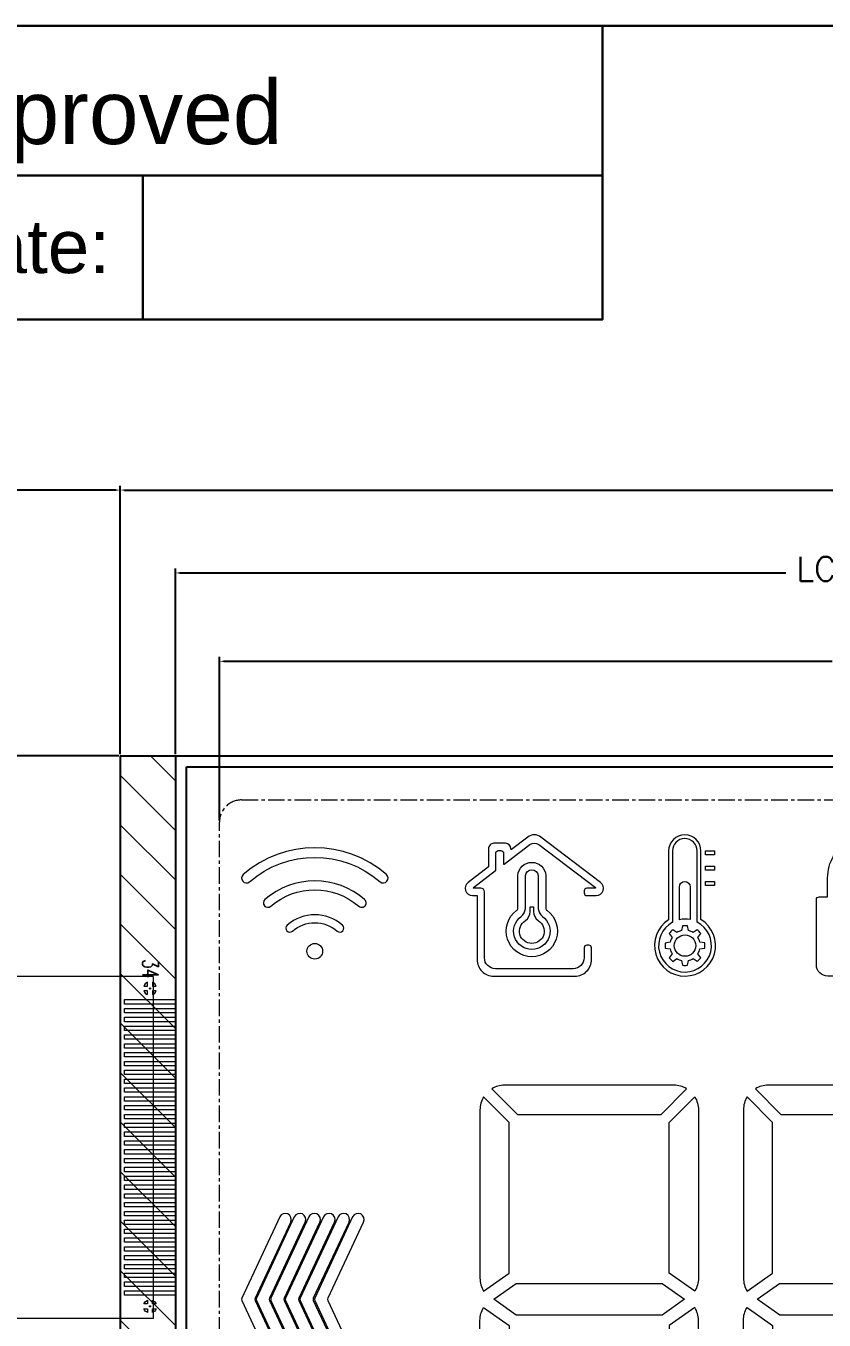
# Model space of a CAD drawing. Header units: millimetres. Extents: x 1946 to 4611, y 2266 to 2855.
# Drawn here: x 2712.8 to 2749, y 2738.3 to 2797 of the extents above; entities that cross this region are included whole.
import ezdxf

# ---------------------------------------------------------------- set-up
doc = ezdxf.new("R2010")
doc.units = ezdxf.units.MM
doc.linetypes.add('CENTER', pattern=[0.6, 0.375, -0.075, 0.075, -0.075])
doc.layers.add('Dim', color=4, linetype='Continuous')
doc.layers.add('DWG', color=7, linetype='Continuous')
for name, color, linetype, lineweight in [('FPC', 30, 'Continuous', 0), ('LCD', 4, 'Continuous', 20), ('silicone', 193, 'Continuous', 20), ('TEXT', 7, 'Continuous', 30)]:
    doc.layers.add(name, color=color, linetype=linetype, lineweight=lineweight)
doc.styles.add('Arial', font='arial.ttf')
doc.styles.get("Standard").update_dxf_attribs({"font": 'txt.shx', "bigfont": 'gbcbig.shx'})
doc.dimstyles.get("Standard").update_dxf_attribs({"dimtxt": 1, "dimasz": 0.18, "dimexe": 0.18, "dimexo": 0.0625, "dimgap": 0.09, "dimtad": 0, "dimtih": 1, "dimtoh": 1, "dimdec": 4, "dimzin": 0, "dimdsep": 46, "dimtxsty": 'Standard', "dimcen": 0.09, "dimadec": 0, "dimazin": 0, "dimtfac": 1, "dimtdec": 4, "dimtofl": 0, "dimtmove": 0, "dimatfit": 3, "dimfxl": 0, "dimtolj": 1, "dimtzin": 0, "dimarcsym": 0})

# ---------------------------------------------------------------- blocks, each defined once
blk = doc.blocks.new('A$C6D9B0F57')
at = {"layer": 'TEXT', "color": 4, "lineweight": 30}
for p, q in [((0.034, 202.378), (89.385, 202.378)), ((65.971, 202.378), (65.971, 195.036))]:
    blk.add_line(p, q, dxfattribs=at)
blk.add_lwpolyline([(297, 0.068), (297, 210), (0.068, 210), (0.068, 0.068)], close=True, dxfattribs=at)
blk.add_lwpolyline([(0.068, 195.036), (89.385, 195.036), (89.385, 210)], dxfattribs=at)
at = {"layer": 'TEXT', "style": 'Arial'}
for s, height, p in [('All Pages Of This Edition Approved ', 3.25548, (2.062, 203.978)), ('Date:', 2.7209, (55.219, 197.402))]:
    blk.add_text(s, height=height, dxfattribs=at).set_placement(p)
blk = doc.blocks.new('*D120')
at = {"layer": 'Defpoints', "color": 0}
for p in [(2717.1, 2763.927), (2672.582, 2753.927), (2687.4, 2753.927)]:
    blk.add_point(p, dxfattribs=at)
at = {"layer": 'Dim', "color": 0, "lineweight": -2}
for p, q in [((2672.582, 2763.927), (2672.582, 2772.452)), ((2672.582, 2772.452), (2672.78, 2772.452)), ((2717.031, 2763.927), (2672.384, 2763.927)), ((2672.582, 2754.125), (2672.582, 2763.729)), ((2687.331, 2753.927), (2672.384, 2753.927))]:
    blk.add_line(p, q, dxfattribs=at)
at = {"layer": 'Dim', "color": 0}
for points in [[(2672.549, 2763.729), (2672.615, 2763.729), (2672.582, 2763.927)], [(2672.549, 2754.125), (2672.615, 2754.125), (2672.582, 2753.927)]]:
    blk.add_solid(points, dxfattribs=at)
at = {"layer": 'Dim', "color": 0, "lineweight": 15, "insert": (2677.829, 2772.452), "char_height": 1.1, "attachment_point": 5}
blk.add_mtext('\\A1;*10.0000±0.5', dxfattribs=at)
blk = doc.blocks.new('*D124')
at = {"layer": 'Defpoints', "color": 0}
for p in [(2787.6, 2768.213), (2721.6, 2760.927), (2787.6, 2760.927)]:
    blk.add_point(p, dxfattribs=at)
at = {"layer": 'Dim', "color": 0, "lineweight": -2}
for p, q in [((2721.6, 2760.996), (2721.6, 2768.411)), ((2721.798, 2768.213), (2749.367, 2768.213)), ((2787.402, 2768.213), (2759.832, 2768.213)), ((2787.6, 2760.996), (2787.6, 2768.411))]:
    blk.add_line(p, q, dxfattribs=at)
at = {"layer": 'Dim', "color": 0}
for points in [[(2721.798, 2768.246), (2721.798, 2768.18), (2721.6, 2768.213)], [(2787.402, 2768.246), (2787.402, 2768.18), (2787.6, 2768.213)]]:
    blk.add_solid(points, dxfattribs=at)
at = {"layer": 'Dim', "color": 0, "lineweight": 15, "insert": (2754.6, 2768.213), "char_height": 1.1, "attachment_point": 5}
blk.add_mtext('\\A1;66.0000(V.A)', dxfattribs=at)
blk = doc.blocks.new('*D125')
at = {"layer": 'Defpoints', "color": 0}
for p in [(2789.6, 2775.973), (2717.1, 2763.927), (2789.6, 2763.927)]:
    blk.add_point(p, dxfattribs=at)
at = {"layer": 'Dim', "color": 0, "lineweight": -2}
for p, q in [((2717.1, 2763.996), (2717.1, 2776.171)), ((2789.6, 2763.996), (2789.6, 2776.171)), ((2717.298, 2775.973), (2753.426, 2775.973)), ((2789.402, 2775.973), (2760.774, 2775.973))]:
    blk.add_line(p, q, dxfattribs=at)
at = {"layer": 'Dim', "color": 0}
for points in [[(2717.298, 2776.006), (2717.298, 2775.94), (2717.1, 2775.973)], [(2789.402, 2776.006), (2789.402, 2775.94), (2789.6, 2775.973)]]:
    blk.add_solid(points, dxfattribs=at)
at = {"layer": 'Dim', "color": 0, "lineweight": 15, "insert": (2757.1, 2775.973), "char_height": 1.1, "attachment_point": 5}
blk.add_mtext('\\A1;*72.5000', dxfattribs=at)
blk = doc.blocks.new('*D130')
at = {"layer": 'Defpoints', "color": 0}
for p in [(2789.6, 2772.218), (2719.6, 2763.927), (2789.6, 2763.927)]:
    blk.add_point(p, dxfattribs=at)
at = {"layer": 'Dim', "color": 0, "lineweight": -2}
for p, q in [((2719.6, 2763.996), (2719.6, 2772.416)), ((2719.798, 2772.218), (2747.259, 2772.218)), ((2789.402, 2772.218), (2761.94, 2772.218)), ((2789.6, 2763.996), (2789.6, 2772.416))]:
    blk.add_line(p, q, dxfattribs=at)
at = {"layer": 'Dim', "color": 0}
for points in [[(2719.798, 2772.251), (2719.798, 2772.185), (2719.6, 2772.218)], [(2789.402, 2772.251), (2789.402, 2772.185), (2789.6, 2772.218)]]:
    blk.add_solid(points, dxfattribs=at)
at = {"layer": 'Dim', "color": 0, "lineweight": 15, "insert": (2754.6, 2772.218), "char_height": 1.1, "attachment_point": 5}
blk.add_mtext('\\A1;LCD/BLD 70.0000', dxfattribs=at)
blk = doc.blocks.new('*D131')
at = {"layer": 'Defpoints', "color": 0}
for p in [(2687.1, 2775.973), (2717.1, 2763.927), (2687.1, 2753.627)]:
    blk.add_point(p, dxfattribs=at)
at = {"layer": 'Dim', "color": 0, "lineweight": -2}
for p, q in [((2687.1, 2753.696), (2687.1, 2776.171)), ((2717.1, 2763.996), (2717.1, 2776.171)), ((2687.298, 2775.973), (2697.417, 2775.973)), ((2716.902, 2775.973), (2706.782, 2775.973))]:
    blk.add_line(p, q, dxfattribs=at)
at = {"layer": 'Dim', "color": 0}
for points in [[(2687.298, 2776.006), (2687.298, 2775.94), (2687.1, 2775.973)], [(2716.902, 2776.006), (2716.902, 2775.94), (2717.1, 2775.973)]]:
    blk.add_solid(points, dxfattribs=at)
at = {"layer": 'Dim', "color": 0, "lineweight": 15, "insert": (2702.1, 2775.973), "char_height": 1.1, "attachment_point": 5}
blk.add_mtext('\\A1;30.0000±0.5', dxfattribs=at)
blk = doc.blocks.new('SPC')
at = {"layer": 'LCD'}
for points in [[(16.342, 52), (16.013, 52, -0.718034), (16.003, 52.03), (17.013, 52.798, 0.234266), (17.019, 52.811), (17.019, 53.589, -0.41484), (17.136, 53.705), (17.256, 53.704, -0.413587), (17.372, 53.588), (17.372, 53.105, 0.620396), (17.399, 53.092), (18.565, 53.979, -0.337132), (18.967, 53.979), (21.532, 52.028, -0.718303), (21.522, 51.998), (21.14, 51.998, 0.414318), (21.024, 51.882), (21.024, 51.783, 0.41411), (21.14, 51.667), (21.571, 51.667, 0.718303), (21.771, 52.262), (19.067, 54.319, 0.337132), (18.465, 54.319), (17.73, 53.76, -0.620396), (17.703, 53.773), (17.703, 53.787, 0.413587), (17.455, 54.035), (16.937, 54.036, 0.41484), (16.688, 53.788), (16.688, 52.968), (15.763, 52.264, 0.718034), (15.963, 51.669), (16.159, 51.668, -0.41411), (16.176, 51.652), (16.176, 48.761, 0.414214), (16.922, 48.015), (20.61, 48.015, 0.414214), (21.356, 48.761), (21.356, 49.299, 0.414214), (21.24, 49.415), (21.14, 49.415, 0.414214), (21.024, 49.299), (21.024, 48.844, -0.414214), (20.527, 48.346), (17.005, 48.346, -0.414214), (16.507, 48.844), (16.507, 51.834, 0.41411)], [(26.319, 53.687, 1), (24.851, 53.687), (24.851, 50.568, 3.486322), (26.319, 50.581)], [(25.026, 53.687), (25.026, 50.454, 4.039611), (26.144, 50.465), (26.144, 53.687, 1)], [(35.99, 52.44), (35.99, 51.608), (36.378, 51.608, -0.414214), (36.499, 51.487), (36.499, 48.528, -0.414214), (35.986, 48.015), (32.06, 48.015, -0.414214), (31.547, 48.528), (31.547, 51.487, -0.414214), (31.668, 51.608), (32.056, 51.608), (32.056, 52.465, -1.000475)], [(11.779, 52.293, 1), (12.063, 52.621, 0.37367), (5.575, 52.621, 1), (5.859, 52.293, -0.37367)], [(17.965, 50.989, 0.214015), (18.023, 51.099), (18.023, 52.573, -0.948577), (19.284, 52.573), (19.284, 51.099, 0.214015), (19.342, 50.989, -3.04756)], [(18.177, 50.725, 0.202499), (18.361, 51.068), (18.361, 52.573, -0.888352), (18.945, 52.573), (18.945, 51.068, 0.202499), (19.13, 50.725, -3.143835)], [(10.815, 51.183, 1), (11.078, 51.487, 0.37367), (6.56, 51.487, 1), (6.823, 51.183, -0.37367)], [(25.34, 50.57), (25.34, 52.059, -1), (25.829, 52.059), (25.829, 50.575, 0.103239)], [(18.367, 50.533, 0.204472), (18.582, 50.941), (18.584, 51.16), (18.723, 51.16), (18.724, 50.941, 0.204472), (18.94, 50.533, -3.624789)], [(9.833, 50.053, 1), (10.071, 50.327, 0.37367), (7.567, 50.327, 1), (7.805, 50.053, -0.37367)], [(24.918, 49.552), (24.7, 49.515, 0.064732), (24.701, 49.282), (24.918, 49.245, 0.084971), (25.008, 49.029), (24.881, 48.849, 0.064732), (25.046, 48.685), (25.226, 48.813, 0.084971), (25.442, 48.723), (25.48, 48.506, 0.064732), (25.712, 48.506), (25.749, 48.724, 0.084971), (25.965, 48.814), (26.146, 48.686, 0.064732), (26.31, 48.851), (26.182, 49.031, 0.084971), (26.271, 49.248), (26.489, 49.285, 0.064732), (26.489, 49.518), (26.271, 49.555, 0.084971), (26.181, 49.771), (26.308, 49.951, 0.064732), (26.144, 50.115), (25.963, 49.987, 0.084971), (25.747, 50.077), (25.709, 50.294, 0.064732), (25.477, 50.294), (25.44, 50.076, 0.084971), (25.224, 49.986), (25.043, 50.114, 0.064732), (24.879, 49.949), (25.007, 49.769, 0.084971)], [(17.417, 43.069, 0.136063), (16.843, 42.91), (17.997, 41.749), (24.509, 41.749), (25.663, 42.91, 0.136063), (25.09, 43.069)], [(28.784, 42.91), (29.938, 41.749), (36.45, 41.749), (37.604, 42.91, 0.136063), (37.031, 43.069), (29.358, 43.069, 0.136063)], [(16.303, 34.321, 0.139094), (16.469, 33.736), (17.623, 34.548), (17.623, 41.379), (16.469, 42.54, 0.139094), (16.303, 41.955)], [(26.203, 34.321, -0.139094), (26.037, 33.736), (24.883, 34.548), (24.883, 41.379), (26.037, 42.54, -0.139094), (26.203, 41.955)], [(28.244, 34.321, 0.139094), (28.41, 33.736), (29.564, 34.548), (29.564, 41.379), (28.41, 42.54, 0.139094), (28.244, 41.955)], [(7.728, 36.868, 1), (7.228, 37.101), (5.512, 33.421, 0.221646), (5.512, 33.311), (7.225, 29.638, 1.013416), (7.728, 29.864), (6.125, 33.303, -0.221714), (6.125, 33.43)], [(8.389, 36.868, 1), (7.889, 37.101), (6.173, 33.421, 0.221646), (6.173, 33.311), (7.886, 29.638, 1.013416), (8.389, 29.864), (6.785, 33.303, -0.221714), (6.785, 33.43)], [(9.05, 36.868, 1), (8.55, 37.101), (6.833, 33.421, 0.221646), (6.833, 33.311), (8.547, 29.638, 1.013416), (9.05, 29.864), (7.446, 33.303, -0.221714), (7.446, 33.43)], [(9.71, 36.868, 1), (9.21, 37.101), (7.494, 33.421, 0.221646), (7.494, 33.311), (9.207, 29.638, 1.013416), (9.71, 29.864), (8.107, 33.303, -0.221714), (8.107, 33.43)], [(10.371, 36.868, 1), (9.871, 37.101), (8.155, 33.421, 0.221646), (8.155, 33.311), (9.868, 29.638, 1.013416), (10.371, 29.864), (8.767, 33.303, -0.221714), (8.767, 33.43)], [(11.032, 36.868, 1), (10.532, 37.101), (8.815, 33.421, 0.221646), (8.815, 33.311), (10.529, 29.638, 1.013416), (11.032, 29.864), (9.428, 33.303, -0.221714), (9.428, 33.43)], [(17.623, 32.185), (17.623, 25.354), (16.469, 24.193, -0.139094), (16.303, 24.778), (16.303, 32.412, -0.139094), (16.469, 32.997)], [(24.883, 32.185), (24.883, 25.354), (26.037, 24.193, 0.139094), (26.203, 24.778), (26.203, 32.412, 0.139094), (26.037, 32.997)], [(29.564, 32.185), (29.564, 25.354), (28.41, 24.193, -0.139094), (28.244, 24.778), (28.244, 32.412, -0.139094), (28.41, 32.997)]]:
    blk.add_lwpolyline(points, format="xyb", close=True, dxfattribs=at)
for points in [[(26.934, 53.512), (26.526, 53.512), (26.526, 53.687), (26.934, 53.687)], [(26.934, 52.818), (26.526, 52.818), (26.526, 52.993), (26.934, 52.993)], [(26.934, 52.124), (26.526, 52.124), (26.526, 52.3), (26.934, 52.3)], [(24.567, 34.078), (25.579, 33.366), (24.557, 32.648), (17.949, 32.648), (16.927, 33.366), (17.939, 34.078)], [(36.508, 34.078), (37.52, 33.366), (36.498, 32.648), (29.89, 32.648), (28.868, 33.366), (29.88, 34.078)]]:
    blk.add_lwpolyline(points, close=True, dxfattribs=at)
for centre, radius in [((25.595, 49.4), 0.486), ((8.819, 49.141), 0.355)]:
    blk.add_circle(centre, radius, dxfattribs=at)
blk = doc.blocks.new('DWG')
at = {"layer": 'LCD'}
for points in [[(0, 58), (0, 0), (72.5, 0), (72.5, 58)], [(2.5, 46.75), (0.2, 46.75), (0.2, 46.95), (2.5, 46.95)], [(2.5, 46.35), (0.2, 46.35), (0.2, 46.55), (2.5, 46.55)], [(2.5, 45.95), (0.2, 45.95), (0.2, 46.15), (2.5, 46.15)], [(2.5, 45.55), (0.2, 45.55), (0.2, 45.75), (2.5, 45.75)], [(2.5, 45.15), (0.2, 45.15), (0.2, 45.35), (2.5, 45.35)], [(2.5, 44.75), (0.2, 44.75), (0.2, 44.95), (2.5, 44.95)], [(2.5, 44.35), (0.2, 44.35), (0.2, 44.55), (2.5, 44.55)], [(2.5, 43.95), (0.2, 43.95), (0.2, 44.15), (2.5, 44.15)], [(2.5, 43.55), (0.2, 43.55), (0.2, 43.75), (2.5, 43.75)], [(2.5, 43.15), (0.2, 43.15), (0.2, 43.35), (2.5, 43.35)], [(2.5, 42.75), (0.2, 42.75), (0.2, 42.95), (2.5, 42.95)], [(2.5, 42.35), (0.2, 42.35), (0.2, 42.55), (2.5, 42.55)], [(2.5, 41.95), (0.2, 41.95), (0.2, 42.15), (2.5, 42.15)], [(2.5, 41.55), (0.2, 41.55), (0.2, 41.75), (2.5, 41.75)], [(2.5, 41.15), (0.2, 41.15), (0.2, 41.35), (2.5, 41.35)], [(2.5, 40.75), (0.2, 40.75), (0.2, 40.95), (2.5, 40.95)], [(2.5, 40.35), (0.2, 40.35), (0.2, 40.55), (2.5, 40.55)], [(2.5, 39.95), (0.2, 39.95), (0.2, 40.15), (2.5, 40.15)], [(2.5, 39.55), (0.2, 39.55), (0.2, 39.75), (2.5, 39.75)], [(2.5, 39.15), (0.2, 39.15), (0.2, 39.35), (2.5, 39.35)], [(2.5, 38.75), (0.2, 38.75), (0.2, 38.95), (2.5, 38.95)], [(2.5, 38.35), (0.2, 38.35), (0.2, 38.55), (2.5, 38.55)], [(2.5, 37.95), (0.2, 37.95), (0.2, 38.15), (2.5, 38.15)], [(2.5, 37.55), (0.2, 37.55), (0.2, 37.75), (2.5, 37.75)], [(2.5, 37.15), (0.2, 37.15), (0.2, 37.35), (2.5, 37.35)], [(2.5, 36.75), (0.2, 36.75), (0.2, 36.95), (2.5, 36.95)], [(2.5, 36.35), (0.2, 36.35), (0.2, 36.55), (2.5, 36.55)], [(2.5, 35.95), (0.2, 35.95), (0.2, 36.15), (2.5, 36.15)], [(2.5, 35.55), (0.2, 35.55), (0.2, 35.75), (2.5, 35.75)], [(2.5, 35.15), (0.2, 35.15), (0.2, 35.35), (2.5, 35.35)], [(2.5, 34.75), (0.2, 34.75), (0.2, 34.95), (2.5, 34.95)], [(2.5, 34.35), (0.2, 34.35), (0.2, 34.55), (2.5, 34.55)], [(2.5, 33.95), (0.2, 33.95), (0.2, 34.15), (2.5, 34.15)], [(2.5, 33.55), (0.2, 33.55), (0.2, 33.75), (2.5, 33.75)]]:
    blk.add_lwpolyline(points, close=True, dxfattribs=at)
blk.add_lwpolyline([(2.5, 58), (2.5, 0)], dxfattribs=at)
at = {"layer": 'LCD', "linetype": 'CENTER', "ltscale": 2}
blk.add_lwpolyline([(70.5, 55), (70.5, 3, -0.414214), (69.5, 2), (5.5, 2, -0.414214), (4.5, 3), (4.5, 55, -0.414214), (5.5, 56), (69.5, 56, -0.414214)], format="xyb", close=True, dxfattribs=at)
at = {"layer": 'LCD'}
for points in [[(1.24, 47.734, 0.207908), (1.071, 47.565), (1.24, 47.565)], [(1.46, 47.565), (1.629, 47.565, 0.207908), (1.46, 47.734)], [(1.24, 47.176), (1.24, 47.345), (1.071, 47.345, 0.207908)], [(1.46, 47.345), (1.46, 47.176, 0.207908), (1.629, 47.345)], [(1.24, 33.324), (1.24, 33.155), (1.071, 33.155, -0.207908)], [(1.24, 32.766, -0.207908), (1.071, 32.935), (1.24, 32.935)], [(1.46, 33.155), (1.46, 33.324, -0.207908), (1.629, 33.155)], [(1.46, 32.935), (1.629, 32.935, -0.207908), (1.46, 32.766)]]:
    blk.add_lwpolyline(points, format="xyb", close=True, dxfattribs=at)
for centre in [(1.35, 47.455), (1.35, 33.045)]:
    blk.add_circle(centre, 0.025, dxfattribs=at)
blk.add_blockref('SPC', (0, 0), dxfattribs=at)
at = {"layer": 'LCD', "width": 0.7}
blk.add_text('34', height=0.72, rotation=270, dxfattribs=at).set_placement((1.012, 48.786))

msp = doc.modelspace()

# ---------------------------------------------------------------- hatches: boundary and pattern name
at = {"layer": 'silicone', "lineweight": 15}
h = msp.add_hatch(dxfattribs=at)
h.set_pattern_fill('ANSI31', color=256, scale=0.5, style=0)
h.set_pattern_definition([(135, (8243.7636, 1838.7637), (1.122532, 1.122532), [])])
h.paths.add_polyline_path([(2719.59952, 2763.92698), (2717.09952, 2763.92698), (2717.09952, 2705.92698), (2719.59952, 2705.92698)])

# ---------------------------------------------------------------- linework, layer by layer
at = {"color": 130, "linetype": 'Continuous'}
for p, q in [((2717.09952, 2763.92698), (2789.59952, 2763.92698)), ((2717.09952, 2763.92698), (2717.09952, 2705.92698)), ((2719.59952, 2763.92698), (2719.59952, 2705.92698))]:
    msp.add_line(p, q, dxfattribs=at)
at = {"layer": 'Dim', "color": 3}
msp.add_lwpolyline([(2720.09952, 2763.42698), (2789.09952, 2763.42698), (2789.09952, 2706.42698), (2720.09952, 2706.42698)], close=True, dxfattribs=at)
at = {"layer": 'FPC'}
for p, q in [((2718.59952, 2753.92698), (2687.39952, 2753.92698)), ((2718.59952, 2753.92698), (2718.59952, 2738.42698)), ((2718.59952, 2738.42698), (2687.39952, 2738.42698))]:
    msp.add_line(p, q, dxfattribs=at)
at = {"layer": 'LCD', "color": 3, "lineweight": 15}
msp.add_lwpolyline([(2720.09952, 2763.42698), (2789.09952, 2763.42698), (2789.09952, 2706.42698), (2720.09952, 2706.42698)], close=True, dxfattribs=at)

# ---------------------------------------------------------------- block references
at = {"layer": 'DWG'}
msp.add_blockref('DWG', (2717.09952, 2705.92698), dxfattribs=at)
at = {"layer": 'TEXT', "lineweight": 9, "xscale": 0.8895743999999013, "yscale": 0.8895743999999013, "zscale": 0.8895743999999013}
msp.add_blockref('A$C6D9B0F57', (2659.43637, 2610.20506), dxfattribs=at)

# ---------------------------------------------------------------- dimensions: what is measured, and where the dimension line sits
at = {"layer": 'Dim', "lineweight": 15}
dim = msp.add_linear_dim(base=(2687.09952, 2775.97257), p1=(2717.09952, 2763.92698), p2=(2687.09952, 2753.62698), angle=180, dimstyle='Standard', override={"dimscale": 1.1, "dimtol": 1, "dimlim": 0, "dimtp": 0.5, "dimtm": 0.5, "dimtfac": 1, "dimtdec": 1}, dxfattribs=at)
dim.commit()
dim.dimension.update_dxf_attribs({"geometry": '*D131', "text_midpoint": (2702.09952, 2775.97257), "dimtype": 160})
dim = msp.add_linear_dim(base=(2789.59952, 2775.97257), p1=(2717.09952, 2763.92698), p2=(2789.59952, 2763.92698), text='*<>', dimstyle='Standard', override={"dimscale": 1.1}, dxfattribs=at)
dim.commit()
dim.dimension.update_dxf_attribs({"geometry": '*D125', "text_midpoint": (2757.09952, 2775.97257), "dimtype": 160})
for base, p1, p2, text, picture, middle in [((2789.59952, 2772.21829), (2719.59952, 2763.92698), (2789.59952, 2763.92698), 'LCD/BLD <>', '*D130', (2754.59952, 2772.21829)), ((2787.59952, 2768.21333), (2721.59952, 2760.92698), (2787.59952, 2760.92698), '<>(V.A)', '*D124', (2754.59952, 2768.21333))]:
    dim = msp.add_linear_dim(base=base, p1=p1, p2=p2, text=text, dimstyle='Standard', override={"dimscale": 1.1}, dxfattribs=at)
    dim.commit()
    dim.dimension.update_dxf_attribs({"geometry": picture, "text_midpoint": middle})
dim = msp.add_linear_dim(base=(2672.58182, 2753.92698), p1=(2717.09952, 2763.92698), p2=(2687.39952, 2753.92698), angle=90, text='*<>', dimstyle='Standard', override={"dimscale": 1.1, "dimtol": 1, "dimlim": 0, "dimtp": 0.5, "dimtm": 0.5, "dimtfac": 1, "dimtdec": 1}, dxfattribs=at)
dim.commit()
dim.dimension.update_dxf_attribs({"geometry": '*D120', "text_midpoint": (2677.82882, 2772.45198), "dimtype": 160})

doc.saveas('drawing.dxf')
